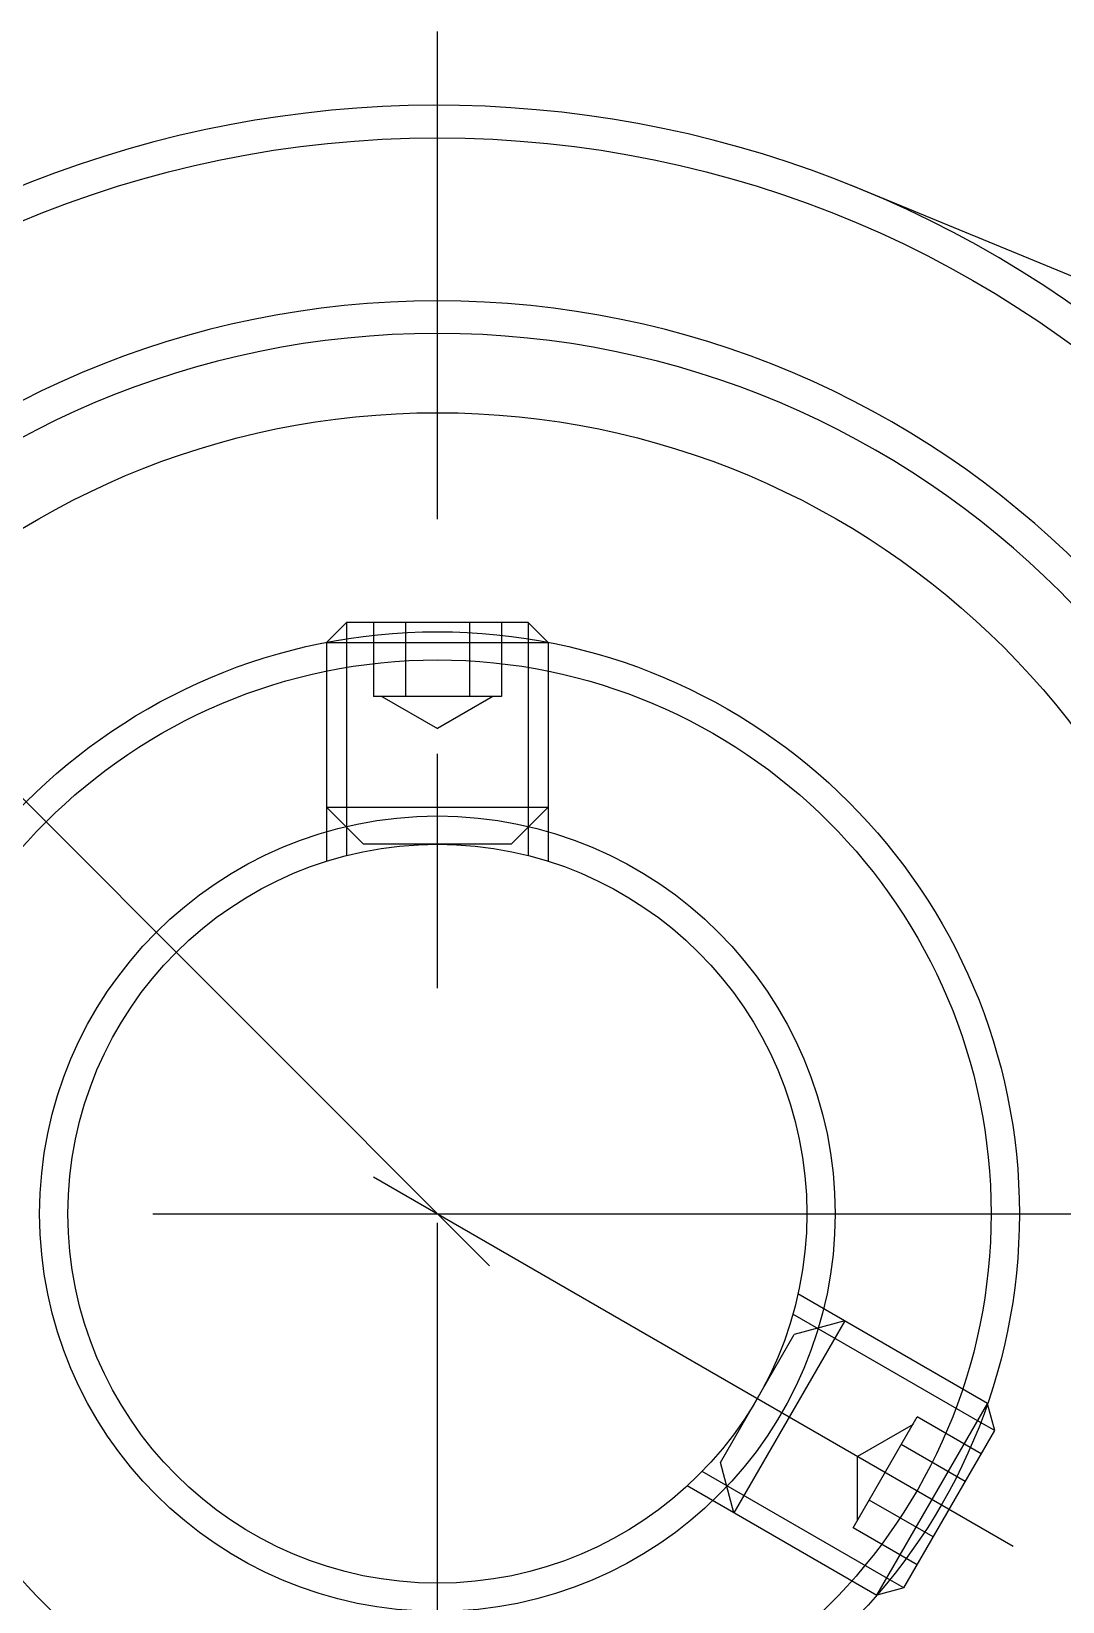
# Model space of a CAD drawing. Extents: x -59 to 146, y -79 to 32.
# Drawn here: x -10.99 to 16.92, y -10.5 to 32 of the extents above; entities that cross this region are included whole.
import ezdxf

# ---------------------------------------------------------------- set-up
doc = ezdxf.new("R2010")
doc.units = 0
doc.linetypes.add('CENTER', pattern=[50.8, 31.75, -6.35, 6.35, -6.35])
doc.linetypes.add('DASHED', pattern=[19.05, 12.7, -6.35])
doc.layers.get('0').update_dxf_attribs({"linetype": 'CONTINUOUS'})
doc.layers.add('CENTER', color=1, linetype='CENTER')

msp = doc.modelspace()

# ---------------------------------------------------------------- linework, layer by layer
at = {"color": 7, "linetype": 'CONTINUOUS'}
for p, q in [((47.935, 12.685), (11.212, 27.826)), ((-2.459, 16), (-2.992, 15.466)), ((2.458, 16), (-2.459, 16)), ((2.458, 16), (2.992, 15.466)), ((15.086, -5.871), (14.89, -5.142)), ((12.627, -10.129), (15.086, -5.871)), ((12.627, -10.129), (11.898, -10.325))]:
    msp.add_line(p, q, dxfattribs=at)
at = {"color": 3, "linetype": 'CONTINUOUS'}
for p, q in [((-2.459, 16), (-2.459, 15.56)), ((2.458, 16), (2.458, 15.56)), ((15.086, -5.871), (14.705, -5.651)), ((12.627, -10.129), (12.246, -9.909))]:
    msp.add_line(p, q, dxfattribs=at)
at = {"color": 3, "linetype": 'DASHED'}
for p, q in [((-1.732, 16), (-1.732, 14)), ((-0.866, 16), (-0.866, 14)), ((0.866, 16), (0.866, 14)), ((1.732, 16), (1.732, 14)), ((-2.992, 15.466), (-3, 15.459)), ((-3, 15.465), (-3, 9.539)), ((-3, 15.459), (3, 15.459)), ((-2.459, 15.56), (-2.459, 9.693)), ((2.458, 15.56), (2.458, 9.693)), ((2.992, 15.466), (3, 15.459)), ((3, 15.465), (3, 9.539)), ((1.732, 14), (-1.732, 14)), ((-1.5, 14), (0, 13.134)), ((1.5, 14), (0, 13.134)), ((-3, 11), (3, 11)), ((-3, 11), (-2, 10)), ((3, 11), (2, 10)), ((2, 10), (-2, 10)), ((14.893, -5.134), (9.761, -2.172)), ((11.026, -2.902), (8.026, -8.098)), ((14.705, -5.651), (9.624, -2.717)), ((11.026, -2.902), (9.66, -3.268)), ((7.66, -6.732), (9.66, -3.268)), ((11.258, -8.5), (12.99, -5.5)), ((14.887, -5.131), (11.887, -10.327)), ((14.722, -6.5), (12.99, -5.5)), ((14.89, -5.142), (14.887, -5.131)), ((12.874, -5.701), (11.374, -6.567)), ((14.289, -7.25), (12.557, -6.25)), ((8.026, -8.098), (7.66, -6.732)), ((11.374, -8.299), (11.374, -6.567)), ((12.246, -9.909), (7.165, -6.976)), ((11.893, -10.33), (6.761, -7.368)), ((13.423, -8.75), (11.691, -7.75)), ((12.99, -9.5), (11.258, -8.5)), ((11.898, -10.325), (11.887, -10.327))]:
    msp.add_line(p, q, dxfattribs=at)
at = {"color": 7, "linetype": 'CONTINUOUS'}
for radius in [29.118, 21.68, 15.753, 14.988, 10.765, 10]:
    msp.add_circle((0, 0), radius, dxfattribs=at)
for radius, start, end in [(30, 141.8267, 128.1733), (24.706, 90, 270), (24.706, 270, 90), (23.824, 90, 270), (23.824, 270, 90)]:
    msp.add_arc((0, 0), radius, start, end, dxfattribs=at)
at = {"layer": 'CENTER', "color": 1, "linetype": 'CENTER'}
for p, q in [((0, -32), (0, 32)), ((1.414, -1.414), (-27.841, 27.841)), ((-1.732, 1), (15.588, -9)), ((-58.5, 0), (58.5, 0))]:
    msp.add_line(p, q, dxfattribs=at)

doc.saveas('drawing.dxf')
